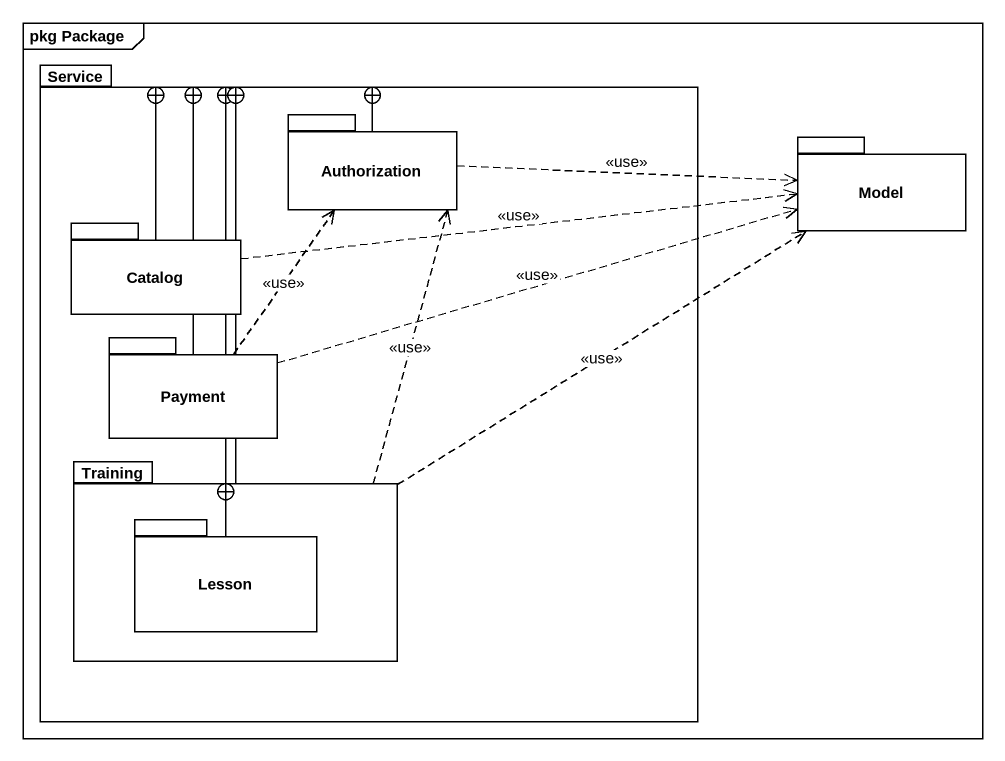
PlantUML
@startuml
mainframe pkg Package
package Service {
  package Authorization {
  }
  package Catalog {
  }
  package Payment {
  }
  package Training {
    package Lesson {
    }
  }
}
package Model {
}
Authorization --+ Service
Authorization .right.> Model : <<use>>
Catalog -right-+ Service
Catalog .right.> Model : <<use>>
Payment -right-+ Service
Payment .up.> Authorization : <<use>>
Payment .right.> Model : <<use>>
Training -up-+ Service
Training .up.> Authorization : <<use>>
Training .right.> Model : <<use>>
Lesson -up-+ Service
Lesson -up-+ Training
@enduml
